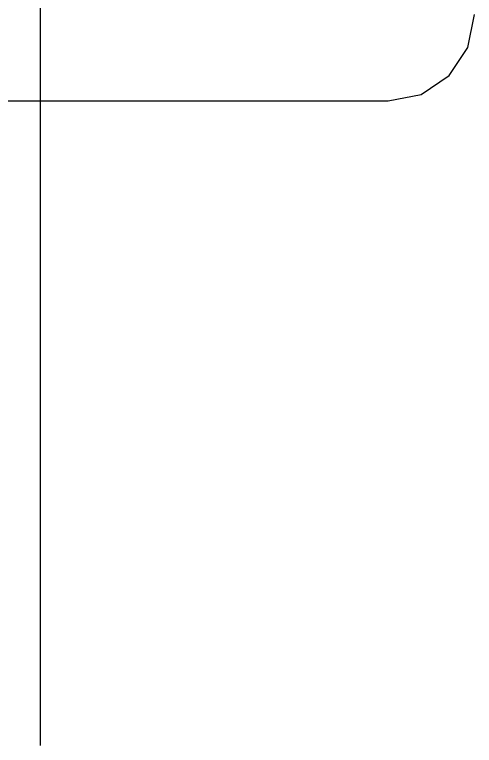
# Model space of a CAD drawing. Extents: x -257 to 298, y -311 to 343.
# Drawn here: x 36.29 to 53.33, y -22.91 to 4.18 of the extents above; entities that cross this region are included whole.
import ezdxf

# ---------------------------------------------------------------- set-up
doc = ezdxf.new("R2010")
doc.units = 0

msp = doc.modelspace()

# ---------------------------------------------------------------- linework, layer by layer
at = {"layer": 'Layer 1'}
for p, q in [((37.2533, -22.9104), (37.2533, 72.2893)), ((37.2533, -22.9104), (37.2533, 72.2893)), ((37.2533, -22.9104), (37.2533, 72.2893)), ((53.089715, 2.95801), (53.3333, 4.182597)), ((53.089715, 2.95801), (53.3333, 4.182597)), ((53.089715, 2.95801), (53.3333, 4.182597)), ((53.089715, 2.95801), (53.3333, 4.182597)), ((53.089715, 2.95801), (53.3333, 4.182597)), ((52.396042, 1.919855), (53.089715, 2.95801)), ((52.396042, 1.919855), (53.089715, 2.95801)), ((52.396042, 1.919855), (53.089715, 2.95801)), ((52.396042, 1.919855), (53.089715, 2.95801)), ((52.396042, 1.919855), (53.089715, 2.95801)), ((51.357887, 1.226182), (52.396042, 1.919855)), ((51.357887, 1.226182), (52.396042, 1.919855)), ((51.357887, 1.226182), (52.396042, 1.919855)), ((51.357887, 1.226182), (52.396042, 1.919855)), ((51.357887, 1.226182), (52.396042, 1.919855)), ((50.1333, 0.982597), (51.357887, 1.226182)), ((50.1333, 0.982597), (51.357887, 1.226182)), ((50.1333, 0.982597), (51.357887, 1.226182)), ((50.1333, 0.982597), (51.357887, 1.226182)), ((50.1333, 0.982597), (51.357887, 1.226182)), ((-50.1334, 0.982513), (50.1334, 0.982513)), ((-50.1334, 0.982513), (50.1334, 0.982513)), ((-50.1334, 0.982513), (50.1334, 0.982513)), ((-50.1334, 0.982513), (50.1334, 0.982513)), ((-50.1334, 0.982513), (50.1334, 0.982513))]:
    msp.add_line(p, q, dxfattribs=at)

doc.saveas('drawing.dxf')
